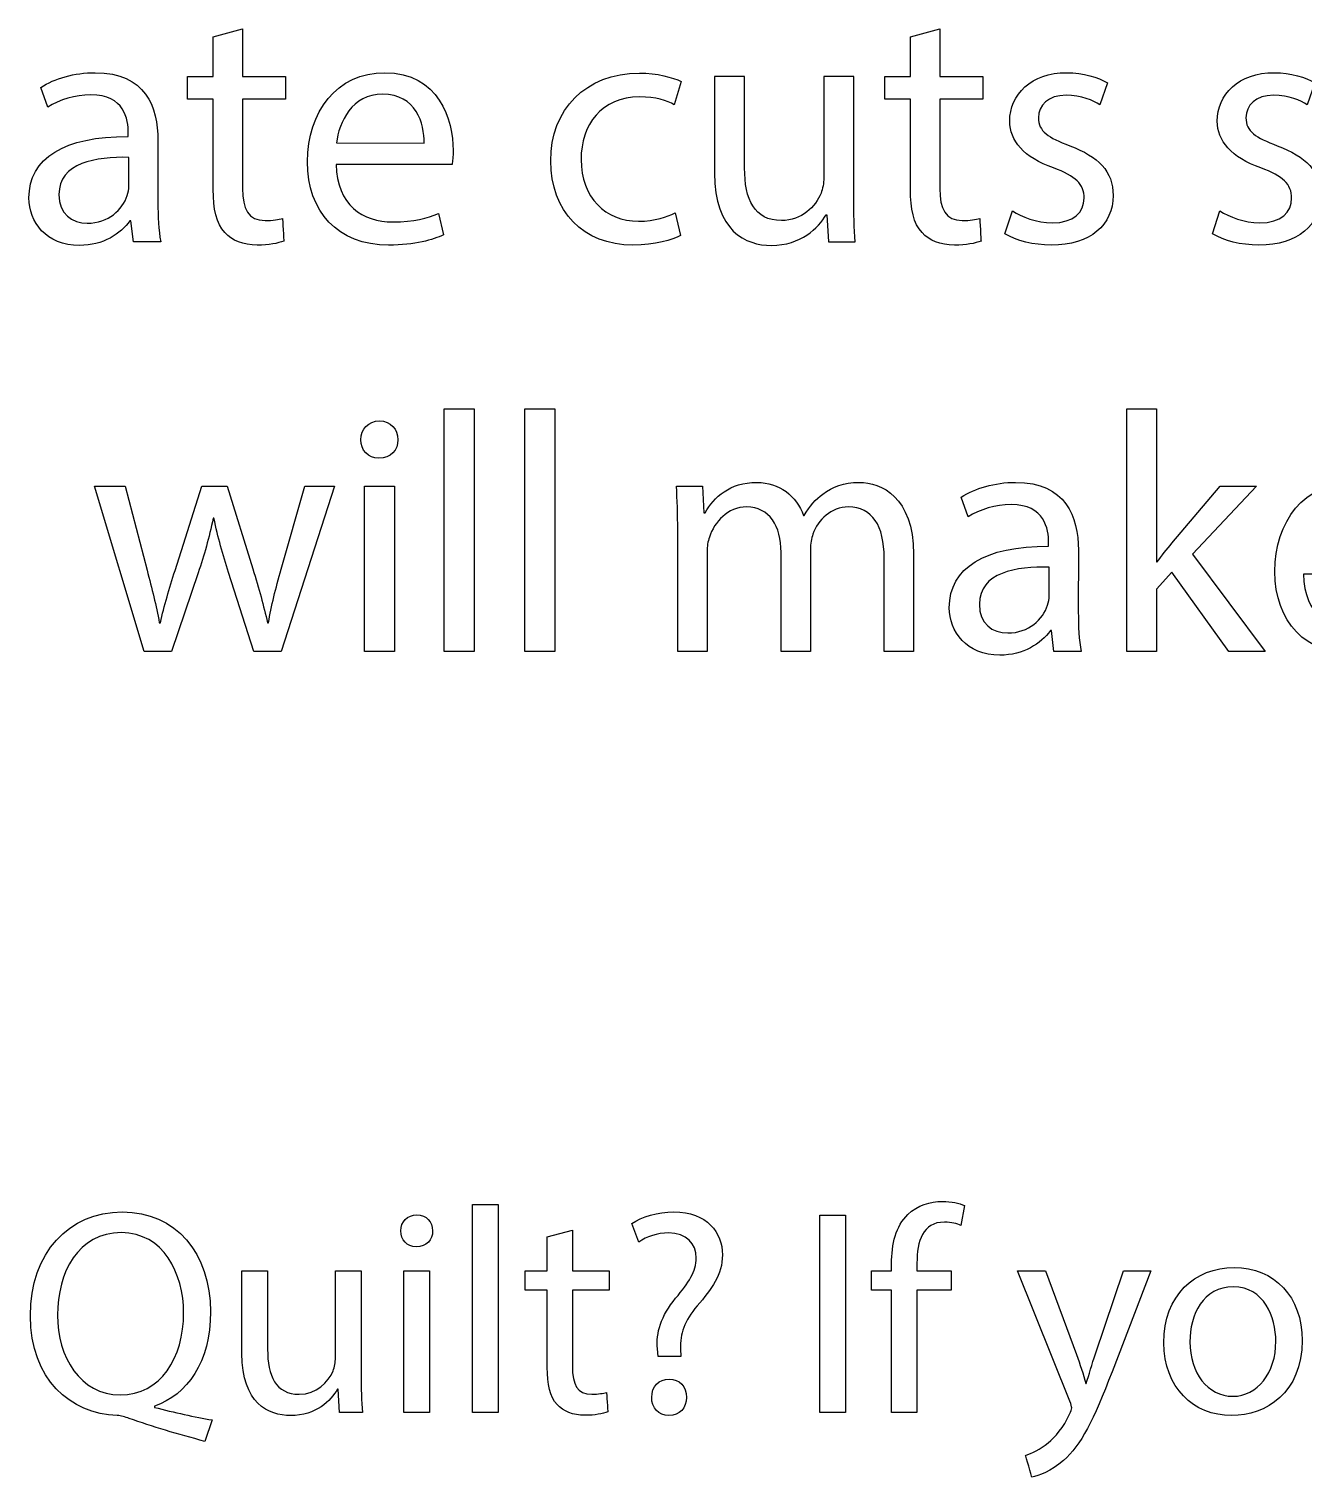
# Model space of a CAD drawing. Header units: millimetres. Extents: x -104 to 108, y -148 to 121.
# Drawn here: x 35.25 to 44.47, y 86.51 to 96.99 of the extents above; entities that cross this region are included whole.
import ezdxf

# ---------------------------------------------------------------- set-up
doc = ezdxf.new("R2010")
doc.units = ezdxf.units.MM
doc.header["$MEASUREMENT"] = 0
doc.layers.add('Capa 1', color=7, linetype='Continuous')

msp = doc.modelspace()

# ---------------------------------------------------------------- linework, layer by layer
at = {"layer": 'Capa 1', "color": 252}
for points, knots in [([(36.5796, 96.9286), (36.5796, 96.9286), (36.5796, 96.6422), (36.5796, 96.6422), (36.5796, 96.6422), (36.5796, 96.6422), (36.3943, 96.6422), (36.3943, 96.6422), (36.3943, 96.6422), (36.3943, 96.6422), (36.3943, 96.4767), (36.3943, 96.4767), (36.3943, 96.4767), (36.3943, 96.4767), (36.5796, 96.4767), (36.5796, 96.4767), (36.5796, 96.4767), (36.5796, 96.4767), (36.5796, 95.8247), (36.5796, 95.8247), (36.5796, 95.8247), (36.5796, 95.684), (36.6018, 95.5777), (36.6635, 95.5135), (36.6635, 95.5135), (36.7154, 95.4544), (36.7968, 95.4221), (36.8981, 95.4221), (36.8981, 95.4221), (36.9821, 95.4222), (37.0487, 95.4345), (37.0907, 95.4518), (37.0907, 95.4518), (37.0907, 95.4518), (37.0809, 95.6149), (37.0809, 95.6149), (37.0809, 95.6149), (37.0537, 95.6074), (37.0117, 95.5999), (36.9549, 95.5999), (36.9549, 95.5999), (36.834, 95.6), (36.7919, 95.6839), (36.7919, 95.8321), (36.7919, 95.8321), (36.7919, 95.8321), (36.792, 96.4767), (36.792, 96.4767), (36.792, 96.4767), (36.792, 96.4767), (37.1031, 96.4767), (37.1031, 96.4767), (37.1031, 96.4767), (37.1031, 96.4767), (37.1031, 96.6422), (37.1031, 96.6422), (37.1031, 96.6422), (37.1031, 96.6422), (36.792, 96.6422), (36.792, 96.6422), (36.792, 96.6422), (36.792, 96.6422), (36.792, 96.9853), (36.792, 96.9853), (36.792, 96.9853), (36.792, 96.9853), (36.5796, 96.9286), (36.5796, 96.9286)], [0, 0, 0, 0, 0.0555556, 0.0555556, 0.0555556, 0.0555556, 0.1111111, 0.1111111, 0.1111111, 0.1111111, 0.1666667, 0.1666667, 0.1666667, 0.1666667, 0.2222222, 0.2222222, 0.2222222, 0.2222222, 0.2777778, 0.2777778, 0.2777778, 0.2777778, 0.3333333, 0.3333333, 0.3333333, 0.3333333, 0.3888889, 0.3888889, 0.3888889, 0.3888889, 0.4444444, 0.4444444, 0.4444444, 0.4444445, 0.5, 0.5, 0.5, 0.5, 0.5555556, 0.5555556, 0.5555556, 0.5555556, 0.6111111, 0.6111111, 0.6111111, 0.6111111, 0.6666667, 0.6666667, 0.6666667, 0.6666667, 0.7222222, 0.7222222, 0.7222222, 0.7222222, 0.7777778, 0.7777778, 0.7777778, 0.7777778, 0.8333333, 0.8333333, 0.8333333, 0.8333333, 0.8888889, 0.8888889, 0.8888889, 0.8888889, 1, 1, 1, 1]), ([(41.6247, 96.9286), (41.6247, 96.9286), (41.6247, 96.6422), (41.6247, 96.6422), (41.6247, 96.6422), (41.6247, 96.6422), (41.4395, 96.6422), (41.4395, 96.6422), (41.4395, 96.6422), (41.4395, 96.6422), (41.4395, 96.4767), (41.4395, 96.4767), (41.4395, 96.4767), (41.4395, 96.4767), (41.6247, 96.4767), (41.6247, 96.4767), (41.6247, 96.4767), (41.6247, 96.4767), (41.6247, 95.8247), (41.6247, 95.8247), (41.6247, 95.8247), (41.6247, 95.684), (41.6469, 95.5777), (41.7087, 95.5135), (41.7087, 95.5135), (41.7606, 95.4544), (41.842, 95.4221), (41.9433, 95.4221), (41.9433, 95.4221), (42.0273, 95.4222), (42.0939, 95.4345), (42.1359, 95.4518), (42.1359, 95.4518), (42.1359, 95.4518), (42.1261, 95.6149), (42.1261, 95.6149), (42.1261, 95.6149), (42.0989, 95.6074), (42.0569, 95.5999), (42.0001, 95.5999), (42.0001, 95.5999), (41.8791, 95.6), (41.8371, 95.6839), (41.8371, 95.8321), (41.8371, 95.8321), (41.8371, 95.8321), (41.8372, 96.4767), (41.8372, 96.4767), (41.8372, 96.4767), (41.8372, 96.4767), (42.1483, 96.4767), (42.1483, 96.4767), (42.1483, 96.4767), (42.1483, 96.4767), (42.1483, 96.6422), (42.1483, 96.6422), (42.1483, 96.6422), (42.1483, 96.6422), (41.8372, 96.6422), (41.8372, 96.6422), (41.8372, 96.6422), (41.8372, 96.6422), (41.8372, 96.9853), (41.8372, 96.9853), (41.8372, 96.9853), (41.8372, 96.9853), (41.6247, 96.9286), (41.6247, 96.9286)], [0, 0, 0, 0, 0.0555556, 0.0555556, 0.0555556, 0.0555556, 0.1111111, 0.1111111, 0.1111111, 0.1111111, 0.1666667, 0.1666667, 0.1666667, 0.1666667, 0.2222222, 0.2222222, 0.2222222, 0.2222222, 0.2777778, 0.2777778, 0.2777778, 0.2777778, 0.3333333, 0.3333333, 0.3333333, 0.3333333, 0.3888889, 0.3888889, 0.3888889, 0.3888889, 0.4444444, 0.4444444, 0.4444444, 0.4444445, 0.5, 0.5, 0.5, 0.5, 0.5555556, 0.5555556, 0.5555556, 0.5555556, 0.6111111, 0.6111111, 0.6111111, 0.6111111, 0.6666667, 0.6666667, 0.6666667, 0.6666667, 0.7222222, 0.7222222, 0.7222222, 0.7222222, 0.7777778, 0.7777778, 0.7777778, 0.7777778, 0.8333333, 0.8333333, 0.8333333, 0.8333333, 0.8888889, 0.8888889, 0.8888889, 0.8888889, 1, 1, 1, 1]), ([(36.1993, 95.4469), (36.1844, 95.5284), (36.1794, 95.6296), (36.1794, 95.7333), (36.1794, 95.7333), (36.1794, 95.7333), (36.1795, 96.1803), (36.1795, 96.1803), (36.1795, 96.1803), (36.1795, 96.42), (36.0905, 96.6692), (35.7251, 96.6692), (35.7251, 96.6692), (35.5745, 96.6692), (35.4312, 96.6273), (35.3324, 96.563), (35.3324, 96.563), (35.3324, 96.563), (35.3818, 96.42), (35.3818, 96.42), (35.3818, 96.42), (35.4658, 96.4742), (35.5818, 96.5087), (35.693, 96.5087), (35.693, 96.5087), (35.9374, 96.5089), (35.9646, 96.3309), (35.9646, 96.2321), (35.9646, 96.2321), (35.9646, 96.2321), (35.9646, 96.2075), (35.9646, 96.2075), (35.9646, 96.2075), (35.5029, 96.21), (35.246, 96.0519), (35.246, 95.7629), (35.246, 95.7629), (35.2461, 95.5901), (35.3695, 95.4197), (35.6115, 95.4197), (35.6115, 95.4197), (35.7819, 95.4199), (35.9103, 95.5037), (35.9769, 95.5975), (35.9769, 95.5975), (35.9769, 95.5975), (35.9844, 95.5977), (35.9844, 95.5977), (35.9844, 95.5977), (35.9844, 95.5977), (36.0017, 95.4469), (36.0017, 95.4469), (36.0017, 95.4469), (36.0017, 95.4469), (36.1993, 95.4469), (36.1993, 95.4469)], [0, 0, 0, 0, 0.0666667, 0.0666667, 0.0666667, 0.0666667, 0.1333333, 0.1333333, 0.1333333, 0.1333333, 0.2, 0.2, 0.2, 0.2, 0.2666667, 0.2666667, 0.2666667, 0.2666667, 0.3333333, 0.3333333, 0.3333333, 0.3333333, 0.4, 0.4, 0.4, 0.4, 0.4666667, 0.4666667, 0.4666667, 0.4666667, 0.5333333, 0.5333333, 0.5333333, 0.5333333, 0.6, 0.6, 0.6, 0.6, 0.6666667, 0.6666667, 0.6666667, 0.6666667, 0.7333333, 0.7333333, 0.7333333, 0.7333333, 0.8, 0.8, 0.8, 0.8, 0.8666667, 0.8666667, 0.8666667, 0.8666667, 1, 1, 1, 1]), ([(38.3084, 96.0051), (38.3108, 96.0273), (38.3157, 96.0617), (38.3157, 96.1062), (38.3157, 96.1062), (38.3158, 96.3261), (38.212, 96.6692), (37.8218, 96.6692), (37.8218, 96.6692), (37.4737, 96.6692), (37.2613, 96.3852), (37.2613, 96.0247), (37.2613, 96.0247), (37.2613, 95.6643), (37.4811, 95.4221), (37.849, 95.4221), (37.849, 95.4221), (38.0392, 95.4222), (38.17, 95.4617), (38.2466, 95.4962), (38.2466, 95.4962), (38.2466, 95.4962), (38.2096, 95.6518), (38.2096, 95.6518), (38.2096, 95.6518), (38.1281, 95.6173), (38.0342, 95.5901), (37.8786, 95.5901), (37.8786, 95.5901), (37.6614, 95.5901), (37.4737, 95.7111), (37.4687, 96.005), (37.4687, 96.005), (37.4687, 96.005), (38.3084, 96.0051), (38.3084, 96.0051)], [0, 0, 0, 0, 0.1, 0.1, 0.1, 0.1, 0.2, 0.2, 0.2, 0.2, 0.3, 0.3, 0.3, 0.3, 0.4, 0.4, 0.4, 0.4, 0.5, 0.5, 0.5, 0.5, 0.6, 0.6, 0.6, 0.6, 0.7, 0.7, 0.7, 0.7, 0.8, 0.8, 0.8, 0.8, 1, 1, 1, 1]), ([(39.9232, 95.6544), (39.8614, 95.6272), (39.7799, 95.595), (39.6565, 95.595), (39.6565, 95.595), (39.4194, 95.5951), (39.2416, 95.7654), (39.2416, 96.042), (39.2416, 96.042), (39.2416, 96.2914), (39.3898, 96.4939), (39.6639, 96.4939), (39.6639, 96.4939), (39.7825, 96.494), (39.8639, 96.4667), (39.9158, 96.4371), (39.9158, 96.4371), (39.9158, 96.4371), (39.9652, 96.6051), (39.9652, 96.6051), (39.9652, 96.6051), (39.9059, 96.6347), (39.7923, 96.6667), (39.6639, 96.6667), (39.6639, 96.6667), (39.2738, 96.6668), (39.0218, 96.4), (39.0218, 96.0321), (39.0218, 96.0321), (39.0218, 95.6667), (39.2564, 95.4221), (39.617, 95.4221), (39.617, 95.4221), (39.7775, 95.4222), (39.9034, 95.4617), (39.9602, 95.4913), (39.9602, 95.4913), (39.9602, 95.4913), (39.9232, 95.6544), (39.9232, 95.6544)], [0, 0, 0, 0, 0.0909091, 0.0909091, 0.0909091, 0.0909091, 0.1818182, 0.1818182, 0.1818182, 0.1818182, 0.2727273, 0.2727273, 0.2727273, 0.2727273, 0.3636364, 0.3636364, 0.3636364, 0.3636364, 0.4545455, 0.4545455, 0.4545455, 0.4545455, 0.5454545, 0.5454545, 0.5454545, 0.5454546, 0.6363636, 0.6363636, 0.6363636, 0.6363636, 0.7272727, 0.7272727, 0.7272727, 0.7272727, 0.8181818, 0.8181818, 0.8181818, 0.8181818, 1, 1, 1, 1]), ([(42.309, 95.5038), (42.3929, 95.4544), (42.5139, 95.4221), (42.6448, 95.4221), (42.6448, 95.4221), (42.9288, 95.4222), (43.0917, 95.5703), (43.0917, 95.7802), (43.0917, 95.7802), (43.0918, 95.958), (42.9856, 96.0617), (42.7781, 96.1408), (42.7781, 96.1408), (42.6226, 96.2001), (42.5509, 96.2445), (42.5509, 96.3433), (42.5509, 96.3433), (42.551, 96.4323), (42.6225, 96.5062), (42.751, 96.5062), (42.751, 96.5062), (42.8621, 96.5063), (42.9485, 96.4667), (42.9954, 96.4371), (42.9954, 96.4371), (42.9954, 96.4371), (43.0498, 96.5952), (43.0498, 96.5952), (43.0498, 96.5952), (42.9832, 96.6347), (42.8769, 96.6692), (42.7559, 96.6692), (42.7559, 96.6692), (42.4992, 96.6692), (42.3435, 96.5112), (42.3435, 96.3186), (42.3435, 96.3186), (42.3436, 96.1755), (42.4447, 96.0568), (42.6596, 95.9803), (42.6596, 95.9803), (42.8201, 95.9211), (42.8818, 95.8642), (42.8818, 95.7605), (42.8818, 95.7605), (42.8818, 95.6618), (42.8078, 95.5827), (42.6497, 95.5827), (42.6497, 95.5827), (42.5411, 95.5828), (42.4275, 95.6271), (42.3633, 95.6691), (42.3633, 95.6691), (42.3633, 95.6691), (42.309, 95.5038), (42.309, 95.5038)], [0, 0, 0, 0, 0.0666667, 0.0666667, 0.0666667, 0.0666667, 0.1333333, 0.1333333, 0.1333333, 0.1333333, 0.2, 0.2, 0.2, 0.2, 0.2666667, 0.2666667, 0.2666667, 0.2666667, 0.3333333, 0.3333333, 0.3333333, 0.3333333, 0.4, 0.4, 0.4, 0.4, 0.4666667, 0.4666667, 0.4666667, 0.4666667, 0.5333333, 0.5333333, 0.5333333, 0.5333333, 0.6, 0.6, 0.6, 0.6, 0.6666667, 0.6666667, 0.6666667, 0.6666667, 0.7333333, 0.7333333, 0.7333333, 0.7333333, 0.8, 0.8, 0.8, 0.8, 0.8666667, 0.8666667, 0.8666667, 0.8666667, 1, 1, 1, 1]), ([(43.8104, 95.5038), (43.8944, 95.4544), (44.0154, 95.4221), (44.1462, 95.4221), (44.1462, 95.4221), (44.4303, 95.4222), (44.5932, 95.5703), (44.5932, 95.7802), (44.5932, 95.7802), (44.5933, 95.958), (44.487, 96.0617), (44.2796, 96.1408), (44.2796, 96.1408), (44.1241, 96.2001), (44.0524, 96.2445), (44.0524, 96.3433), (44.0524, 96.3433), (44.0524, 96.4323), (44.124, 96.5062), (44.2524, 96.5062), (44.2524, 96.5062), (44.3636, 96.5063), (44.45, 96.4667), (44.4969, 96.4371), (44.4969, 96.4371), (44.4969, 96.4371), (44.5513, 96.5952), (44.5513, 96.5952), (44.5513, 96.5952), (44.4846, 96.6347), (44.3784, 96.6692), (44.2574, 96.6692), (44.2574, 96.6692), (44.0006, 96.6692), (43.845, 96.5112), (43.845, 96.3186), (43.845, 96.3186), (43.8451, 96.1755), (43.9462, 96.0568), (44.1611, 95.9803), (44.1611, 95.9803), (44.3216, 95.9211), (44.3833, 95.8642), (44.3833, 95.7605), (44.3833, 95.7605), (44.3833, 95.6618), (44.3092, 95.5827), (44.1512, 95.5827), (44.1512, 95.5827), (44.0426, 95.5828), (43.9289, 95.6271), (43.8647, 95.6691), (43.8647, 95.6691), (43.8647, 95.6691), (43.8104, 95.5038), (43.8104, 95.5038)], [0, 0, 0, 0, 0.0666667, 0.0666667, 0.0666667, 0.0666667, 0.1333333, 0.1333333, 0.1333333, 0.1333333, 0.2, 0.2, 0.2, 0.2, 0.2666667, 0.2666667, 0.2666667, 0.2666667, 0.3333333, 0.3333333, 0.3333333, 0.3333333, 0.4, 0.4, 0.4, 0.4, 0.4666667, 0.4666667, 0.4666667, 0.4666667, 0.5333333, 0.5333333, 0.5333333, 0.5333333, 0.6, 0.6, 0.6, 0.6, 0.6666667, 0.6666667, 0.6666667, 0.6666667, 0.7333333, 0.7333333, 0.7333333, 0.7333333, 0.8, 0.8, 0.8, 0.8, 0.8666667, 0.8666667, 0.8666667, 0.8666667, 1, 1, 1, 1]), ([(41.215, 96.6422), (41.215, 96.6422), (41.215, 95.7728), (41.215, 95.7728), (41.215, 95.7728), (41.215, 95.6494), (41.2175, 95.5407), (41.2249, 95.4469), (41.2249, 95.4469), (41.2249, 95.4469), (41.0323, 95.4469), (41.0323, 95.4469), (41.0323, 95.4469), (41.0323, 95.4469), (41.0199, 95.6421), (41.0199, 95.6421), (41.0199, 95.6421), (41.0199, 95.6421), (41.0149, 95.6419), (41.0149, 95.6419), (41.0149, 95.6419), (40.9581, 95.5456), (40.8323, 95.4199), (40.6198, 95.4197), (40.6198, 95.4197), (40.4321, 95.4197), (40.2075, 95.5234), (40.2075, 95.9433), (40.2075, 95.9433), (40.2075, 95.9433), (40.2075, 96.6422), (40.2075, 96.6422), (40.2075, 96.6422), (40.2075, 96.6422), (40.4248, 96.6422), (40.4248, 96.6422), (40.4248, 96.6422), (40.4248, 96.6422), (40.4247, 95.9803), (40.4247, 95.9803), (40.4247, 95.9803), (40.4247, 95.7531), (40.494, 95.6), (40.6914, 95.5999), (40.6914, 95.5999), (40.8371, 95.5999), (40.9385, 95.7012), (40.9779, 95.7975), (40.9779, 95.7975), (40.9902, 95.8296), (40.9977, 95.8691), (40.9977, 95.9088), (40.9977, 95.9088), (40.9977, 95.9088), (40.9977, 96.6422), (40.9977, 96.6422), (40.9977, 96.6422), (40.9977, 96.6422), (41.215, 96.6422), (41.215, 96.6422)], [0, 0, 0, 0, 0.125, 0.125, 0.125, 0.125, 0.1875, 0.1875, 0.1875, 0.1875, 0.25, 0.25, 0.25, 0.25, 0.3125, 0.3125, 0.3125, 0.3125, 0.375, 0.375, 0.375, 0.375, 0.4375, 0.4375, 0.4375, 0.4375, 0.5, 0.5, 0.5, 0.5, 0.5625, 0.5625, 0.5625, 0.5625, 0.625, 0.625, 0.625, 0.625, 0.6875, 0.6875, 0.6875, 0.6875, 0.75, 0.75, 0.75, 0.75, 0.8125, 0.8125, 0.8125, 0.8125, 0.875, 0.875, 0.875, 0.875, 0.9375, 0.9375, 0.9375, 0.9375, 1, 1, 1, 1]), ([(37.4713, 96.1606), (37.4885, 96.3112), (37.5848, 96.5137), (37.8046, 96.5137), (37.8046, 96.5137), (38.0491, 96.5137), (38.1083, 96.2988), (38.1058, 96.1605), (38.1058, 96.1605), (38.1058, 96.1605), (37.4713, 96.1606), (37.4713, 96.1606)], [0, 0, 0, 0, 0.25, 0.25, 0.25, 0.25, 0.5, 0.5, 0.5, 0.5, 1, 1, 1, 1]), ([(35.9696, 95.8495), (35.9696, 95.8273), (35.9646, 95.8025), (35.9572, 95.7802), (35.9572, 95.7802), (35.9226, 95.679), (35.8238, 95.5802), (35.6683, 95.5802), (35.6683, 95.5802), (35.5572, 95.5802), (35.4633, 95.6469), (35.4633, 95.7876), (35.4633, 95.7876), (35.4634, 96.0199), (35.7325, 96.0617), (35.9695, 96.0568), (35.9695, 96.0568), (35.9695, 96.0568), (35.9696, 95.8495), (35.9696, 95.8495)], [0, 0, 0, 0, 0.1666667, 0.1666667, 0.1666667, 0.1666667, 0.3333333, 0.3333333, 0.3333333, 0.3333333, 0.5, 0.5, 0.5, 0.5, 0.6666667, 0.6666667, 0.6666667, 0.6666667, 1, 1, 1, 1]), ([(37.7824, 94.1505), (37.7034, 94.1505), (37.6466, 94.0912), (37.6466, 94.0146), (37.6466, 94.0146), (37.6467, 93.9407), (37.7009, 93.8813), (37.7775, 93.8813), (37.7775, 93.8813), (37.864, 93.8814), (37.9182, 93.9406), (37.9158, 94.0146), (37.9158, 94.0146), (37.9158, 94.0913), (37.8639, 94.1505), (37.7824, 94.1505)], [0, 0, 0, 0, 0.2, 0.2, 0.2, 0.2, 0.4, 0.4, 0.4, 0.4, 0.6, 0.6, 0.6, 0.6, 1, 1, 1, 1]), ([(38.2515, 92.4836), (38.2515, 92.4836), (38.4689, 92.4836), (38.4689, 92.4836), (38.4689, 92.4836), (38.4689, 92.4836), (38.4689, 94.237), (38.4689, 94.237), (38.4689, 94.237), (38.4689, 94.237), (38.2515, 94.237), (38.2515, 94.237), (38.2515, 94.237), (38.2515, 94.237), (38.2515, 92.4836), (38.2515, 92.4836)], [0, 0, 0, 0, 0.2, 0.2, 0.2, 0.2, 0.4, 0.4, 0.4, 0.4, 0.6, 0.6, 0.6, 0.6, 1, 1, 1, 1]), ([(38.8344, 92.4836), (38.8344, 92.4836), (39.0518, 92.4836), (39.0518, 92.4836), (39.0518, 92.4836), (39.0518, 92.4836), (39.0518, 94.237), (39.0518, 94.237), (39.0518, 94.237), (39.0518, 94.237), (38.8344, 94.237), (38.8344, 94.237), (38.8344, 94.237), (38.8344, 94.237), (38.8344, 92.4836), (38.8344, 92.4836)], [0, 0, 0, 0, 0.2, 0.2, 0.2, 0.2, 0.4, 0.4, 0.4, 0.4, 0.6, 0.6, 0.6, 0.6, 1, 1, 1, 1]), ([(43.4054, 94.237), (43.4054, 94.237), (43.1905, 94.237), (43.1905, 94.237), (43.1905, 94.237), (43.1905, 94.237), (43.1905, 92.4836), (43.1905, 92.4836), (43.1905, 92.4836), (43.1905, 92.4836), (43.4054, 92.4836), (43.4054, 92.4836), (43.4054, 92.4836), (43.4054, 92.4836), (43.4054, 92.933), (43.4054, 92.933), (43.4054, 92.933), (43.4054, 92.933), (43.5166, 93.0567), (43.5166, 93.0567), (43.5166, 93.0567), (43.5166, 93.0567), (43.9289, 92.4836), (43.9289, 92.4836), (43.9289, 92.4836), (43.9289, 92.4836), (44.1931, 92.4836), (44.1931, 92.4836), (44.1931, 92.4836), (44.1931, 92.4836), (43.6672, 93.1874), (43.6672, 93.1874), (43.6672, 93.1874), (43.6672, 93.1874), (44.1289, 93.679), (44.1289, 93.679), (44.1289, 93.679), (44.1289, 93.679), (43.8672, 93.679), (43.8672, 93.679), (43.8672, 93.679), (43.8672, 93.679), (43.5166, 93.2664), (43.5166, 93.2664), (43.5166, 93.2664), (43.4819, 93.2245), (43.4399, 93.1726), (43.4103, 93.1306), (43.4103, 93.1306), (43.4103, 93.1306), (43.4054, 93.1307), (43.4054, 93.1307), (43.4054, 93.1307), (43.4054, 93.1307), (43.4054, 94.237), (43.4054, 94.237)], [0, 0, 0, 0, 0.0666667, 0.0666667, 0.0666667, 0.0666667, 0.1333333, 0.1333333, 0.1333333, 0.1333333, 0.2, 0.2, 0.2, 0.2, 0.2666667, 0.2666667, 0.2666667, 0.2666667, 0.3333333, 0.3333333, 0.3333333, 0.3333333, 0.4, 0.4, 0.4, 0.4, 0.4666667, 0.4666667, 0.4666667, 0.4666667, 0.5333333, 0.5333333, 0.5333333, 0.5333333, 0.6, 0.6, 0.6, 0.6, 0.6666667, 0.6666667, 0.6666667, 0.6666667, 0.7333333, 0.7333333, 0.7333333, 0.7333333, 0.8, 0.8, 0.8, 0.8, 0.8666667, 0.8666667, 0.8666667, 0.8666667, 1, 1, 1, 1]), ([(35.7202, 93.679), (35.7202, 93.679), (36.0808, 92.4836), (36.0808, 92.4836), (36.0808, 92.4836), (36.0808, 92.4836), (36.2783, 92.4836), (36.2783, 92.4836), (36.2783, 92.4836), (36.2783, 92.4836), (36.471, 93.0517), (36.471, 93.0517), (36.471, 93.0517), (36.513, 93.1801), (36.55, 93.3034), (36.5796, 93.4467), (36.5796, 93.4467), (36.5796, 93.4467), (36.5846, 93.4468), (36.5846, 93.4468), (36.5846, 93.4468), (36.6142, 93.3059), (36.6488, 93.1874), (36.6907, 93.054), (36.6907, 93.054), (36.6907, 93.054), (36.8736, 92.4836), (36.8736, 92.4836), (36.8736, 92.4836), (36.8736, 92.4836), (37.0711, 92.4836), (37.0711, 92.4836), (37.0711, 92.4836), (37.0711, 92.4836), (37.4563, 93.679), (37.4563, 93.679), (37.4563, 93.679), (37.4563, 93.679), (37.2415, 93.679), (37.2415, 93.679), (37.2415, 93.679), (37.2415, 93.679), (37.0711, 93.0789), (37.0711, 93.0789), (37.0711, 93.0789), (37.0315, 92.938), (36.9994, 92.812), (36.9797, 92.691), (36.9797, 92.691), (36.9797, 92.691), (36.9723, 92.6911), (36.9723, 92.6911), (36.9723, 92.6911), (36.9451, 92.8122), (36.9105, 92.938), (36.8661, 93.0812), (36.8661, 93.0812), (36.8661, 93.0812), (36.6809, 93.679), (36.6809, 93.679), (36.6809, 93.679), (36.6809, 93.679), (36.4981, 93.679), (36.4981, 93.679), (36.4981, 93.679), (36.4981, 93.679), (36.303, 93.069), (36.303, 93.069), (36.303, 93.069), (36.2636, 92.9406), (36.224, 92.812), (36.1968, 92.691), (36.1968, 92.691), (36.1968, 92.691), (36.1894, 92.6911), (36.1894, 92.6911), (36.1894, 92.6911), (36.1672, 92.8146), (36.1351, 92.938), (36.1005, 93.0713), (36.1005, 93.0713), (36.1005, 93.0713), (35.9425, 93.679), (35.9425, 93.679), (35.9425, 93.679), (35.9425, 93.679), (35.7202, 93.679), (35.7202, 93.679)], [0, 0, 0, 0, 0.0434783, 0.0434783, 0.0434783, 0.0434783, 0.0869565, 0.0869565, 0.0869565, 0.0869565, 0.1304348, 0.1304348, 0.1304348, 0.1304348, 0.173913, 0.173913, 0.173913, 0.1739131, 0.2173913, 0.2173913, 0.2173913, 0.2173913, 0.2608696, 0.2608696, 0.2608696, 0.2608696, 0.3043478, 0.3043478, 0.3043478, 0.3043478, 0.3478261, 0.3478261, 0.3478261, 0.3478261, 0.3913043, 0.3913043, 0.3913043, 0.3913044, 0.4347826, 0.4347826, 0.4347826, 0.4347826, 0.4782609, 0.4782609, 0.4782609, 0.4782609, 0.5217391, 0.5217391, 0.5217391, 0.5217391, 0.5652174, 0.5652174, 0.5652174, 0.5652174, 0.6086957, 0.6086957, 0.6086957, 0.6086957, 0.6521739, 0.6521739, 0.6521739, 0.6521739, 0.6956522, 0.6956522, 0.6956522, 0.6956522, 0.7391304, 0.7391304, 0.7391304, 0.7391304, 0.7826087, 0.7826087, 0.7826087, 0.7826087, 0.826087, 0.826087, 0.826087, 0.826087, 0.8695652, 0.8695652, 0.8695652, 0.8695652, 0.9130435, 0.9130435, 0.9130435, 0.9130435, 1, 1, 1, 1]), ([(37.8911, 92.4836), (37.8911, 92.4836), (37.8911, 93.679), (37.8911, 93.679), (37.8911, 93.679), (37.8911, 93.679), (37.6738, 93.679), (37.6738, 93.679), (37.6738, 93.679), (37.6738, 93.679), (37.6738, 92.4836), (37.6738, 92.4836), (37.6738, 92.4836), (37.6738, 92.4836), (37.8911, 92.4836), (37.8911, 92.4836)], [0, 0, 0, 0, 0.2, 0.2, 0.2, 0.2, 0.4, 0.4, 0.4, 0.4, 0.6, 0.6, 0.6, 0.6, 1, 1, 1, 1]), ([(39.9407, 92.4836), (39.9407, 92.4836), (40.1531, 92.4836), (40.1531, 92.4836), (40.1531, 92.4836), (40.1531, 92.4836), (40.1531, 93.2047), (40.1531, 93.2047), (40.1531, 93.2047), (40.1531, 93.2418), (40.158, 93.2787), (40.1703, 93.3108), (40.1703, 93.3108), (40.2049, 93.4196), (40.3037, 93.5282), (40.4395, 93.5282), (40.4395, 93.5282), (40.605, 93.5282), (40.6889, 93.3899), (40.6889, 93.1997), (40.6889, 93.1997), (40.6889, 93.1997), (40.689, 92.4836), (40.689, 92.4836), (40.689, 92.4836), (40.689, 92.4836), (40.9013, 92.4836), (40.9013, 92.4836), (40.9013, 92.4836), (40.9013, 92.4836), (40.9013, 93.222), (40.9013, 93.222), (40.9013, 93.222), (40.9013, 93.2615), (40.9087, 93.301), (40.9186, 93.3306), (40.9186, 93.3306), (40.9557, 93.4369), (41.0519, 93.5282), (41.1754, 93.5282), (41.1754, 93.5282), (41.3508, 93.5282), (41.4347, 93.3899), (41.4347, 93.1602), (41.4347, 93.1602), (41.4347, 93.1602), (41.4347, 92.4836), (41.4347, 92.4836), (41.4347, 92.4836), (41.4347, 92.4836), (41.6472, 92.4836), (41.6472, 92.4836), (41.6472, 92.4836), (41.6472, 92.4836), (41.6472, 93.1874), (41.6472, 93.1874), (41.6472, 93.1874), (41.6472, 93.6024), (41.4125, 93.706), (41.2544, 93.706), (41.2544, 93.706), (41.1409, 93.706), (41.0618, 93.6763), (40.9902, 93.622), (40.9902, 93.622), (40.9408, 93.5851), (40.8939, 93.5331), (40.8569, 93.4664), (40.8569, 93.4664), (40.8569, 93.4664), (40.8519, 93.4664), (40.8519, 93.4664), (40.8519, 93.4664), (40.8001, 93.6073), (40.6766, 93.706), (40.5136, 93.706), (40.5136, 93.706), (40.3161, 93.706), (40.2049, 93.5998), (40.1383, 93.4862), (40.1383, 93.4862), (40.1383, 93.4862), (40.1309, 93.4863), (40.1309, 93.4863), (40.1309, 93.4863), (40.1309, 93.4863), (40.121, 93.679), (40.121, 93.679), (40.121, 93.679), (40.121, 93.679), (39.9309, 93.679), (39.9309, 93.679), (39.9309, 93.679), (39.9382, 93.5801), (39.9407, 93.4788), (39.9407, 93.3553), (39.9407, 93.3553), (39.9407, 93.3553), (39.9407, 92.4836), (39.9407, 92.4836)], [0, 0, 0, 0, 0.0384615, 0.0384615, 0.0384615, 0.0384615, 0.0769231, 0.0769231, 0.0769231, 0.0769231, 0.1153846, 0.1153846, 0.1153846, 0.1153846, 0.1538462, 0.1538462, 0.1538462, 0.1538462, 0.1923077, 0.1923077, 0.1923077, 0.1923077, 0.2307692, 0.2307692, 0.2307692, 0.2307692, 0.2692308, 0.2692308, 0.2692308, 0.2692308, 0.3076923, 0.3076923, 0.3076923, 0.3076923, 0.3461538, 0.3461538, 0.3461538, 0.3461539, 0.3846154, 0.3846154, 0.3846154, 0.3846154, 0.4230769, 0.4230769, 0.4230769, 0.4230769, 0.4615385, 0.4615385, 0.4615385, 0.4615385, 0.5, 0.5, 0.5, 0.5, 0.5384615, 0.5384615, 0.5384615, 0.5384615, 0.5769231, 0.5769231, 0.5769231, 0.5769231, 0.6153846, 0.6153846, 0.6153846, 0.6153846, 0.6538462, 0.6538462, 0.6538462, 0.6538462, 0.6923077, 0.6923077, 0.6923077, 0.6923077, 0.7307692, 0.7307692, 0.7307692, 0.7307692, 0.7692308, 0.7692308, 0.7692308, 0.7692308, 0.8076923, 0.8076923, 0.8076923, 0.8076923, 0.8461538, 0.8461538, 0.8461538, 0.8461539, 0.8846154, 0.8846154, 0.8846154, 0.8846154, 0.9230769, 0.9230769, 0.9230769, 0.9230769, 1, 1, 1, 1]), ([(42.8596, 92.4836), (42.8447, 92.5651), (42.8398, 92.6663), (42.8398, 92.77), (42.8398, 92.77), (42.8398, 92.77), (42.8399, 93.217), (42.8399, 93.217), (42.8399, 93.217), (42.8399, 93.4567), (42.7509, 93.706), (42.3854, 93.706), (42.3854, 93.706), (42.2348, 93.706), (42.0915, 93.664), (41.9928, 93.5998), (41.9928, 93.5998), (41.9928, 93.5998), (42.0422, 93.4567), (42.0422, 93.4567), (42.0422, 93.4567), (42.1262, 93.5109), (42.2422, 93.5454), (42.3533, 93.5454), (42.3533, 93.5454), (42.5978, 93.5456), (42.6249, 93.3676), (42.6249, 93.2689), (42.6249, 93.2689), (42.6249, 93.2689), (42.625, 93.2442), (42.625, 93.2442), (42.625, 93.2442), (42.1632, 93.2468), (41.9063, 93.0886), (41.9063, 92.7997), (41.9063, 92.7997), (41.9064, 92.6269), (42.0298, 92.4564), (42.2718, 92.4564), (42.2718, 92.4564), (42.4422, 92.4566), (42.5706, 92.5404), (42.6373, 92.6342), (42.6373, 92.6342), (42.6373, 92.6342), (42.6447, 92.6344), (42.6447, 92.6344), (42.6447, 92.6344), (42.6447, 92.6344), (42.6621, 92.4836), (42.6621, 92.4836), (42.6621, 92.4836), (42.6621, 92.4836), (42.8596, 92.4836), (42.8596, 92.4836)], [0, 0, 0, 0, 0.0666667, 0.0666667, 0.0666667, 0.0666667, 0.1333333, 0.1333333, 0.1333333, 0.1333333, 0.2, 0.2, 0.2, 0.2, 0.2666667, 0.2666667, 0.2666667, 0.2666667, 0.3333333, 0.3333333, 0.3333333, 0.3333333, 0.4, 0.4, 0.4, 0.4, 0.4666667, 0.4666667, 0.4666667, 0.4666667, 0.5333333, 0.5333333, 0.5333333, 0.5333333, 0.6, 0.6, 0.6, 0.6, 0.6666667, 0.6666667, 0.6666667, 0.6666667, 0.7333333, 0.7333333, 0.7333333, 0.7333333, 0.8, 0.8, 0.8, 0.8, 0.8666667, 0.8666667, 0.8666667, 0.8666667, 1, 1, 1, 1]), ([(45.3094, 93.0418), (45.3119, 93.064), (45.3168, 93.0985), (45.3168, 93.1429), (45.3168, 93.1429), (45.3169, 93.3629), (45.2131, 93.706), (44.8229, 93.706), (44.8229, 93.706), (44.4748, 93.706), (44.2624, 93.422), (44.2624, 93.0614), (44.2624, 93.0614), (44.2624, 92.7011), (44.4821, 92.4589), (44.8501, 92.4589), (44.8501, 92.4589), (45.0403, 92.459), (45.1711, 92.4984), (45.2477, 92.533), (45.2477, 92.533), (45.2477, 92.533), (45.2107, 92.6886), (45.2107, 92.6886), (45.2107, 92.6886), (45.1292, 92.654), (45.0353, 92.6268), (44.8797, 92.6268), (44.8797, 92.6268), (44.6624, 92.6269), (44.4747, 92.7478), (44.4698, 93.0417), (44.4698, 93.0417), (44.4698, 93.0417), (45.3094, 93.0418), (45.3094, 93.0418)], [0, 0, 0, 0, 0.1, 0.1, 0.1, 0.1, 0.2, 0.2, 0.2, 0.2, 0.3, 0.3, 0.3, 0.3, 0.4, 0.4, 0.4, 0.4, 0.5, 0.5, 0.5, 0.5, 0.6, 0.6, 0.6, 0.6, 0.7, 0.7, 0.7, 0.7, 0.8, 0.8, 0.8, 0.8, 1, 1, 1, 1]), ([(42.6299, 92.8862), (42.6299, 92.864), (42.6249, 92.8392), (42.6175, 92.817), (42.6175, 92.817), (42.583, 92.7158), (42.4842, 92.6169), (42.3286, 92.6169), (42.3286, 92.6169), (42.2176, 92.6169), (42.1237, 92.6836), (42.1237, 92.8244), (42.1237, 92.8244), (42.1237, 93.0567), (42.3928, 93.0985), (42.6299, 93.0935), (42.6299, 93.0935), (42.6299, 93.0935), (42.6299, 92.8862), (42.6299, 92.8862)], [0, 0, 0, 0, 0.1666667, 0.1666667, 0.1666667, 0.1666667, 0.3333333, 0.3333333, 0.3333333, 0.3333333, 0.5, 0.5, 0.5, 0.5, 0.6666667, 0.6666667, 0.6666667, 0.6666667, 1, 1, 1, 1]), ([(41.6723, 86.9803), (41.6723, 86.9803), (41.6723, 87.863), (41.6723, 87.863), (41.6723, 87.863), (41.6723, 87.863), (41.9199, 87.863), (41.9199, 87.863), (41.9199, 87.863), (41.9199, 87.863), (41.9199, 88.0048), (41.9199, 88.0048), (41.9199, 88.0048), (41.9199, 88.0048), (41.6723, 88.0048), (41.6723, 88.0048), (41.6723, 88.0048), (41.6723, 88.0048), (41.6723, 88.0598), (41.6723, 88.0598), (41.6723, 88.0598), (41.6723, 88.2166), (41.7124, 88.3562), (41.8712, 88.3562), (41.8712, 88.3562), (41.9241, 88.3563), (41.9622, 88.3456), (41.9897, 88.3329), (41.9897, 88.3329), (41.9897, 88.3329), (42.0152, 88.4769), (42.0152, 88.4769), (42.0152, 88.4769), (41.9792, 88.4916), (41.922, 88.5064), (41.8564, 88.5064), (41.8564, 88.5064), (41.7696, 88.5065), (41.6764, 88.4789), (41.6066, 88.4112), (41.6066, 88.4112), (41.5199, 88.3287), (41.4881, 88.1974), (41.4881, 88.0535), (41.4881, 88.0535), (41.4881, 88.0535), (41.4881, 88.0048), (41.4881, 88.0048), (41.4881, 88.0048), (41.4881, 88.0048), (41.3442, 88.0048), (41.3442, 88.0048), (41.3442, 88.0048), (41.3442, 88.0048), (41.3442, 87.863), (41.3442, 87.863), (41.3442, 87.863), (41.3442, 87.863), (41.4881, 87.863), (41.4881, 87.863), (41.4881, 87.863), (41.4881, 87.863), (41.4881, 86.9803), (41.4881, 86.9803), (41.4881, 86.9803), (41.4881, 86.9803), (41.6723, 86.9803), (41.6723, 86.9803)], [0, 0, 0, 0, 0.0555556, 0.0555556, 0.0555556, 0.0555556, 0.1111111, 0.1111111, 0.1111111, 0.1111111, 0.1666667, 0.1666667, 0.1666667, 0.1666667, 0.2222222, 0.2222222, 0.2222222, 0.2222222, 0.2777778, 0.2777778, 0.2777778, 0.2777778, 0.3333333, 0.3333333, 0.3333333, 0.3333333, 0.3888889, 0.3888889, 0.3888889, 0.3888889, 0.4444444, 0.4444444, 0.4444444, 0.4444445, 0.5, 0.5, 0.5, 0.5, 0.5555556, 0.5555556, 0.5555556, 0.5555556, 0.6111111, 0.6111111, 0.6111111, 0.6111111, 0.6666667, 0.6666667, 0.6666667, 0.6666667, 0.7222222, 0.7222222, 0.7222222, 0.7222222, 0.7777778, 0.7777778, 0.7777778, 0.7777778, 0.8333333, 0.8333333, 0.8333333, 0.8333333, 0.8888889, 0.8888889, 0.8888889, 0.8888889, 1, 1, 1, 1]), ([(36.5708, 86.9253), (36.4502, 86.9466), (36.2957, 86.9803), (36.1539, 87.0163), (36.1539, 87.0163), (36.1539, 87.0163), (36.1539, 87.0248), (36.1539, 87.0248), (36.1539, 87.0248), (36.391, 87.1073), (36.5603, 87.3423), (36.5603, 87.7085), (36.5603, 87.7085), (36.5603, 88.1297), (36.3084, 88.4302), (35.921, 88.4302), (35.921, 88.4302), (35.5358, 88.4303), (35.2564, 88.136), (35.2564, 87.6788), (35.2564, 87.6788), (35.2564, 87.2196), (35.5464, 86.9697), (35.885, 86.957), (35.885, 86.957), (35.9126, 86.9571), (35.9422, 86.9465), (35.9718, 86.9359), (35.9718, 86.9359), (36.137, 86.8787), (36.3253, 86.8216), (36.5179, 86.7708), (36.5179, 86.7708), (36.5179, 86.7708), (36.5708, 86.9253), (36.5708, 86.9253)], [0, 0, 0, 0, 0.1, 0.1, 0.1, 0.1, 0.2, 0.2, 0.2, 0.2, 0.3, 0.3, 0.3, 0.3, 0.4, 0.4, 0.4, 0.4, 0.5, 0.5, 0.5, 0.5, 0.6, 0.6, 0.6, 0.6, 0.7, 0.7, 0.7, 0.7, 0.8, 0.8, 0.8, 0.8, 1, 1, 1, 1]), ([(38.0527, 88.4091), (37.985, 88.4091), (37.9363, 88.3583), (37.9363, 88.2927), (37.9363, 88.2927), (37.9363, 88.2293), (37.9828, 88.1784), (38.0484, 88.1784), (38.0484, 88.1784), (38.1225, 88.1785), (38.1691, 88.2292), (38.167, 88.2927), (38.167, 88.2927), (38.167, 88.3583), (38.1225, 88.4091), (38.0527, 88.4091)], [0, 0, 0, 0, 0.2, 0.2, 0.2, 0.2, 0.4, 0.4, 0.4, 0.4, 0.6, 0.6, 0.6, 0.6, 1, 1, 1, 1]), ([(38.4547, 86.9803), (38.4547, 86.9803), (38.6409, 86.9803), (38.6409, 86.9803), (38.6409, 86.9803), (38.6409, 86.9803), (38.6409, 88.4833), (38.6409, 88.4833), (38.6409, 88.4833), (38.6409, 88.4833), (38.4547, 88.4833), (38.4547, 88.4833), (38.4547, 88.4833), (38.4547, 88.4833), (38.4547, 86.9803), (38.4547, 86.9803)], [0, 0, 0, 0, 0.2, 0.2, 0.2, 0.2, 0.4, 0.4, 0.4, 0.4, 0.6, 0.6, 0.6, 0.6, 1, 1, 1, 1]), ([(39.964, 87.3847), (39.964, 87.3847), (39.9619, 87.4397), (39.9619, 87.4397), (39.9619, 87.4397), (39.9556, 87.5476), (39.9894, 87.6407), (40.0826, 87.7508), (40.0826, 87.7508), (40.1842, 87.8715), (40.2646, 87.9752), (40.2646, 88.1191), (40.2646, 88.1191), (40.2647, 88.2801), (40.1545, 88.4302), (39.9111, 88.4302), (39.9111, 88.4302), (39.7989, 88.4303), (39.6783, 88.3964), (39.6084, 88.3456), (39.6084, 88.3456), (39.6084, 88.3456), (39.6592, 88.2122), (39.6592, 88.2122), (39.6592, 88.2122), (39.7122, 88.2525), (39.7968, 88.2778), (39.873, 88.2778), (39.873, 88.2778), (40.0064, 88.2757), (40.0741, 88.2038), (40.0741, 88.0958), (40.0741, 88.0958), (40.0742, 88.0007), (40.0212, 87.918), (39.9259, 87.8058), (39.9259, 87.8058), (39.8202, 87.6788), (39.782, 87.5539), (39.7947, 87.4396), (39.7947, 87.4396), (39.7947, 87.4396), (39.7989, 87.3847), (39.7989, 87.3847), (39.7989, 87.3847), (39.7989, 87.3847), (39.964, 87.3847), (39.964, 87.3847)], [0, 0, 0, 0, 0.0769231, 0.0769231, 0.0769231, 0.0769231, 0.1538462, 0.1538462, 0.1538462, 0.1538462, 0.2307692, 0.2307692, 0.2307692, 0.2307692, 0.3076923, 0.3076923, 0.3076923, 0.3076923, 0.3846154, 0.3846154, 0.3846154, 0.3846154, 0.4615385, 0.4615385, 0.4615385, 0.4615385, 0.5384615, 0.5384615, 0.5384615, 0.5384615, 0.6153846, 0.6153846, 0.6153846, 0.6153846, 0.6923077, 0.6923077, 0.6923077, 0.6923077, 0.7692308, 0.7692308, 0.7692308, 0.7692308, 0.8461538, 0.8461538, 0.8461538, 0.8461539, 1, 1, 1, 1]), ([(40.9696, 88.4071), (40.9696, 88.4071), (40.9696, 86.9803), (40.9696, 86.9803), (40.9696, 86.9803), (40.9696, 86.9803), (41.1538, 86.9803), (41.1538, 86.9803), (41.1538, 86.9803), (41.1538, 86.9803), (41.1538, 88.4071), (41.1538, 88.4071), (41.1538, 88.4071), (41.1538, 88.4071), (40.9696, 88.4071), (40.9696, 88.4071)], [0, 0, 0, 0, 0.2, 0.2, 0.2, 0.2, 0.4, 0.4, 0.4, 0.4, 0.6, 0.6, 0.6, 0.6, 1, 1, 1, 1]), ([(38.9965, 88.2503), (38.9965, 88.2503), (38.9965, 88.0048), (38.9965, 88.0048), (38.9965, 88.0048), (38.9965, 88.0048), (38.8378, 88.0048), (38.8378, 88.0048), (38.8378, 88.0048), (38.8378, 88.0048), (38.8378, 87.863), (38.8378, 87.863), (38.8378, 87.863), (38.8378, 87.863), (38.9965, 87.863), (38.9965, 87.863), (38.9965, 87.863), (38.9965, 87.863), (38.9965, 87.3042), (38.9965, 87.3042), (38.9965, 87.3042), (38.9965, 87.1835), (39.0156, 87.0925), (39.0685, 87.0375), (39.0685, 87.0375), (39.113, 86.9867), (39.1828, 86.9592), (39.2696, 86.9592), (39.2696, 86.9592), (39.3416, 86.9593), (39.3987, 86.9697), (39.4347, 86.9846), (39.4347, 86.9846), (39.4347, 86.9846), (39.4263, 87.1244), (39.4263, 87.1244), (39.4263, 87.1244), (39.4029, 87.118), (39.367, 87.1116), (39.3183, 87.1116), (39.3183, 87.1116), (39.2146, 87.1117), (39.1786, 87.1835), (39.1786, 87.3105), (39.1786, 87.3105), (39.1786, 87.3105), (39.1786, 87.863), (39.1786, 87.863), (39.1786, 87.863), (39.1786, 87.863), (39.4453, 87.863), (39.4453, 87.863), (39.4453, 87.863), (39.4453, 87.863), (39.4453, 88.0048), (39.4453, 88.0048), (39.4453, 88.0048), (39.4453, 88.0048), (39.1786, 88.0048), (39.1786, 88.0048), (39.1786, 88.0048), (39.1786, 88.0048), (39.1786, 88.2991), (39.1786, 88.2991), (39.1786, 88.2991), (39.1786, 88.2991), (38.9965, 88.2503), (38.9965, 88.2503)], [0, 0, 0, 0, 0.0555556, 0.0555556, 0.0555556, 0.0555556, 0.1111111, 0.1111111, 0.1111111, 0.1111111, 0.1666667, 0.1666667, 0.1666667, 0.1666667, 0.2222222, 0.2222222, 0.2222222, 0.2222222, 0.2777778, 0.2777778, 0.2777778, 0.2777778, 0.3333333, 0.3333333, 0.3333333, 0.3333333, 0.3888889, 0.3888889, 0.3888889, 0.3888889, 0.4444444, 0.4444444, 0.4444444, 0.4444445, 0.5, 0.5, 0.5, 0.5, 0.5555556, 0.5555556, 0.5555556, 0.5555556, 0.6111111, 0.6111111, 0.6111111, 0.6111111, 0.6666667, 0.6666667, 0.6666667, 0.6666667, 0.7222222, 0.7222222, 0.7222222, 0.7222222, 0.7777778, 0.7777778, 0.7777778, 0.7777778, 0.8333333, 0.8333333, 0.8333333, 0.8333333, 0.8888889, 0.8888889, 0.8888889, 0.8888889, 1, 1, 1, 1]), ([(35.9063, 87.1073), (35.6183, 87.1073), (35.4511, 87.3804), (35.4532, 87.6831), (35.4532, 87.6831), (35.4512, 87.9921), (35.6035, 88.28), (35.9147, 88.28), (35.9147, 88.28), (36.2174, 88.2801), (36.3655, 87.9857), (36.3655, 87.7), (36.3655, 87.7), (36.3656, 87.374), (36.2004, 87.1073), (35.9062, 87.1073), (35.9062, 87.1073), (35.9062, 87.1073), (35.9063, 87.1073), (35.9063, 87.1073)], [0, 0, 0, 0, 0.1666667, 0.1666667, 0.1666667, 0.1666667, 0.3333333, 0.3333333, 0.3333333, 0.3333333, 0.5, 0.5, 0.5, 0.5, 0.6666667, 0.6666667, 0.6666667, 0.6666667, 1, 1, 1, 1]), ([(37.6503, 88.0048), (37.6503, 88.0048), (37.464, 88.0048), (37.464, 88.0048), (37.464, 88.0048), (37.464, 88.0048), (37.464, 87.3762), (37.464, 87.3762), (37.464, 87.3762), (37.464, 87.3423), (37.4577, 87.3084), (37.4471, 87.2809), (37.4471, 87.2809), (37.4132, 87.1984), (37.3264, 87.1116), (37.2015, 87.1116), (37.2015, 87.1116), (37.0322, 87.1117), (36.9729, 87.2428), (36.9729, 87.4375), (36.9729, 87.4375), (36.9729, 87.4375), (36.973, 88.0048), (36.973, 88.0048), (36.973, 88.0048), (36.973, 88.0048), (36.7867, 88.0048), (36.7867, 88.0048), (36.7867, 88.0048), (36.7867, 88.0048), (36.7867, 87.4058), (36.7867, 87.4058), (36.7867, 87.4058), (36.7867, 87.046), (36.9793, 86.957), (37.1402, 86.957), (37.1402, 86.957), (37.3222, 86.9571), (37.4301, 87.065), (37.4788, 87.1475), (37.4788, 87.1475), (37.4788, 87.1475), (37.4831, 87.1476), (37.4831, 87.1476), (37.4831, 87.1476), (37.4831, 87.1476), (37.4937, 86.9803), (37.4937, 86.9803), (37.4937, 86.9803), (37.4937, 86.9803), (37.6588, 86.9803), (37.6588, 86.9803), (37.6588, 86.9803), (37.6524, 87.0609), (37.6503, 87.1539), (37.6503, 87.2597), (37.6503, 87.2597), (37.6503, 87.2597), (37.6503, 88.0048), (37.6503, 88.0048)], [0, 0, 0, 0, 0.0625, 0.0625, 0.0625, 0.0625, 0.125, 0.125, 0.125, 0.125, 0.1875, 0.1875, 0.1875, 0.1875, 0.25, 0.25, 0.25, 0.25, 0.3125, 0.3125, 0.3125, 0.3125, 0.375, 0.375, 0.375, 0.375, 0.4375, 0.4375, 0.4375, 0.4375, 0.5, 0.5, 0.5, 0.5, 0.5625, 0.5625, 0.5625, 0.5625, 0.625, 0.625, 0.625, 0.625, 0.6875, 0.6875, 0.6875, 0.6875, 0.75, 0.75, 0.75, 0.75, 0.8125, 0.8125, 0.8125, 0.8125, 0.875, 0.875, 0.875, 0.875, 1, 1, 1, 1]), ([(38.1458, 86.9803), (38.1458, 86.9803), (38.1458, 88.0048), (38.1458, 88.0048), (38.1458, 88.0048), (38.1458, 88.0048), (37.9596, 88.0048), (37.9596, 88.0048), (37.9596, 88.0048), (37.9596, 88.0048), (37.9596, 86.9803), (37.9596, 86.9803), (37.9596, 86.9803), (37.9596, 86.9803), (38.1458, 86.9803), (38.1458, 86.9803)], [0, 0, 0, 0, 0.2, 0.2, 0.2, 0.2, 0.4, 0.4, 0.4, 0.4, 0.6, 0.6, 0.6, 0.6, 1, 1, 1, 1]), ([(42.4002, 88.0048), (42.4002, 88.0048), (42.7792, 87.0609), (42.7792, 87.0609), (42.7792, 87.0609), (42.7876, 87.0375), (42.7918, 87.0227), (42.7918, 87.0121), (42.7918, 87.0121), (42.7919, 87.0015), (42.7855, 86.9867), (42.777, 86.9676), (42.777, 86.9676), (42.7347, 86.8724), (42.6712, 86.8004), (42.6204, 86.7602), (42.6204, 86.7602), (42.5653, 86.7136), (42.504, 86.684), (42.4574, 86.6692), (42.4574, 86.6692), (42.4574, 86.6692), (42.504, 86.5126), (42.504, 86.5126), (42.504, 86.5126), (42.5506, 86.5211), (42.6415, 86.5528), (42.7326, 86.6332), (42.7326, 86.6332), (42.8596, 86.7434), (42.9506, 86.9232), (43.0839, 87.2745), (43.0839, 87.2745), (43.0839, 87.2745), (43.3634, 88.0048), (43.3634, 88.0048), (43.3634, 88.0048), (43.3634, 88.0048), (43.1665, 88.0048), (43.1665, 88.0048), (43.1665, 88.0048), (43.1665, 88.0048), (42.9633, 87.4038), (42.9633, 87.4038), (42.9633, 87.4038), (42.9379, 87.3296), (42.9167, 87.2513), (42.8977, 87.1899), (42.8977, 87.1899), (42.8977, 87.1899), (42.8935, 87.1899), (42.8935, 87.1899), (42.8935, 87.1899), (42.8765, 87.2514), (42.8511, 87.3317), (42.8278, 87.3994), (42.8278, 87.3994), (42.8278, 87.3994), (42.6034, 88.0048), (42.6034, 88.0048), (42.6034, 88.0048), (42.6034, 88.0048), (42.4002, 88.0048), (42.4002, 88.0048)], [0, 0, 0, 0, 0.0588235, 0.0588235, 0.0588235, 0.0588235, 0.1176471, 0.1176471, 0.1176471, 0.1176471, 0.1764706, 0.1764706, 0.1764706, 0.1764706, 0.2352941, 0.2352941, 0.2352941, 0.2352941, 0.2941176, 0.2941176, 0.2941176, 0.2941177, 0.3529412, 0.3529412, 0.3529412, 0.3529412, 0.4117647, 0.4117647, 0.4117647, 0.4117647, 0.4705882, 0.4705882, 0.4705882, 0.4705882, 0.5294118, 0.5294118, 0.5294118, 0.5294118, 0.5882353, 0.5882353, 0.5882353, 0.5882353, 0.6470588, 0.6470588, 0.6470588, 0.6470588, 0.7058824, 0.7058824, 0.7058824, 0.7058824, 0.7647059, 0.7647059, 0.7647059, 0.7647059, 0.8235294, 0.8235294, 0.8235294, 0.8235294, 0.8823529, 0.8823529, 0.8823529, 0.882353, 1, 1, 1, 1]), ([(43.9667, 88.0281), (43.683, 88.0281), (43.4587, 87.827), (43.4587, 87.4841), (43.4587, 87.4841), (43.4587, 87.1603), (43.6725, 86.957), (43.9497, 86.957), (43.9497, 86.957), (44.1974, 86.9571), (44.4599, 87.1221), (44.4599, 87.501), (44.4599, 87.501), (44.4599, 87.8143), (44.2609, 88.0281), (43.9667, 88.0281), (43.9667, 88.0281), (43.9667, 88.0281), (43.9667, 88.0281), (43.9667, 88.0281)], [0, 0, 0, 0, 0.1666667, 0.1666667, 0.1666667, 0.1666667, 0.3333333, 0.3333333, 0.3333333, 0.3333333, 0.5, 0.5, 0.5, 0.5, 0.6666667, 0.6666667, 0.6666667, 0.6666667, 1, 1, 1, 1]), ([(43.9624, 87.8884), (44.1826, 87.8884), (44.2694, 87.6682), (44.2694, 87.4947), (44.2694, 87.4947), (44.2694, 87.2641), (44.136, 87.0967), (43.9582, 87.0967), (43.9582, 87.0967), (43.7762, 87.0968), (43.6471, 87.2661), (43.6471, 87.4904), (43.6471, 87.4904), (43.6471, 87.6852), (43.7423, 87.8884), (43.9624, 87.8884)], [0, 0, 0, 0, 0.2, 0.2, 0.2, 0.2, 0.4, 0.4, 0.4, 0.4, 0.6, 0.6, 0.6, 0.6, 1, 1, 1, 1]), ([(39.8773, 86.9571), (39.9556, 86.9571), (40.0042, 87.0142), (40.0042, 87.0883), (40.0042, 87.0883), (40.0043, 87.1666), (39.9534, 87.2216), (39.8794, 87.2216), (39.8794, 87.2216), (39.8053, 87.2216), (39.7524, 87.1666), (39.7524, 87.0883), (39.7524, 87.0883), (39.7524, 87.0142), (39.8032, 86.957), (39.8772, 86.957), (39.8772, 86.957), (39.8772, 86.957), (39.8773, 86.9571), (39.8773, 86.9571)], [0, 0, 0, 0, 0.1666667, 0.1666667, 0.1666667, 0.1666667, 0.3333333, 0.3333333, 0.3333333, 0.3333333, 0.5, 0.5, 0.5, 0.5, 0.6666667, 0.6666667, 0.6666667, 0.6666667, 1, 1, 1, 1])]:
    msp.add_open_spline(points, degree=3, knots=knots, dxfattribs=at)

doc.saveas('drawing.dxf')
